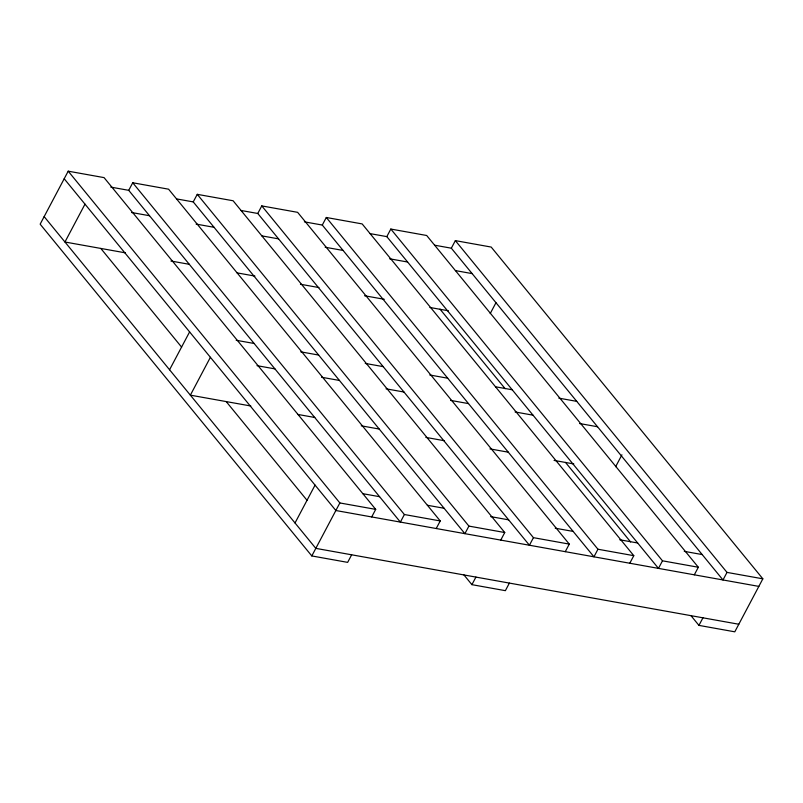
<?xml version="1.0" encoding="UTF-8"?>
<svg xmlns="http://www.w3.org/2000/svg" width="803" height="803" viewBox="0 0 803 803"><rect width="100%" height="100%" fill="white"/><g stroke="black" fill="none" stroke-linecap="round" stroke-linejoin="round"><path stroke-width="1.2" d="M371.699 516.951L375.704 509.373L104.059 177.614L68.205 171.18L40.15 224.178L311.805 555.937L347.649 562.371L351.664 554.803M84.998 204.153L64.953 242.004L125.409 252.845M132.736 182.763L404.381 514.522L400.376 522.091L128.721 190.331L132.736 182.763L168.58 189.187L440.235 520.946L436.22 528.525M197.257 194.336L468.912 526.095L464.897 533.664L193.242 201.904L197.257 194.336L233.101 200.76L504.756 532.53L500.751 540.098M169.563 369.761L189.608 331.91M261.778 205.909L533.433 537.669L529.428 545.237L257.773 213.478L261.778 205.909L297.622 212.333L569.277 544.103L565.272 551.671M210.396 357.305L190.361 395.156L250.817 405.997M326.299 217.483L597.954 549.242L593.949 556.81L322.294 225.051L326.299 217.483L362.153 223.917L633.798 555.676L629.793 563.244M390.83 229.056L662.475 560.815L658.47 568.394L386.815 236.624L390.83 229.056L426.674 235.49L698.329 567.249L694.314 574.818M295.022 522.974L315.057 485.122M455.351 240.629L727.006 572.398L722.991 579.967L451.336 248.197L455.351 240.629L491.195 247.063L762.85 578.822L734.795 631.82L698.941 625.386L691.002 615.69M311.805 555.937L339.86 502.949L68.205 171.18M490.231 313.551L495.953 302.741M509.383 583.088L505.378 590.667L471.913 584.664L475.928 577.086M615.64 466.704L621.934 454.809M698.941 625.386L702.956 617.818M110.804 187.109L128.721 190.331M176.519 198.903L193.242 201.904M241.041 210.476L257.773 213.478M304.367 221.839L322.294 225.051M370.093 233.623L386.815 236.624M434.614 245.196L451.336 248.197M131.592 212.514L149.519 215.726M196.123 224.087L214.04 227.299M261.838 235.871L278.561 238.872M325.165 247.234L343.092 250.446M389.686 258.807L407.613 262.019M455.411 270.601L472.134 273.602M170.929 261.015L189.388 264.328M237.015 272.869L254.942 276.081M300.442 284.242L318.942 287.564M364.552 295.745L384.286 299.288M429.906 307.469L448.395 310.781M236.202 340.271L254.129 343.483M300.734 351.844L318.65 355.056M365.255 363.418L383.172 366.63M429.776 374.991L447.703 378.203M495.491 386.785L512.224 389.776M558.828 398.137L576.745 401.359M257 365.666L274.927 368.878M321.521 377.239L339.448 380.451M386.052 388.813L403.969 392.025M450.573 400.386L468.49 403.598M515.094 411.959L533.021 415.181M579.615 423.532L597.542 426.754M297.562 414.388L314.796 417.48M361.23 425.811L379.146 429.023M425.851 437.394L444.34 440.717M489.96 448.897L508.46 452.219M554.07 460.4L573.804 463.943M362.856 493.694L379.578 496.696M427.377 505.268L444.109 508.269M490.703 516.63L508.63 519.842M555.234 528.203L573.151 531.415M619.755 539.777L637.672 542.999M684.276 551.35L702.203 554.572M339.86 502.949L375.704 509.373M404.381 514.522L440.235 520.946M468.912 526.095L504.756 532.53M533.433 537.669L569.277 544.103M597.954 549.242L633.798 555.676M662.475 560.815L698.329 567.249M727.006 572.398L762.85 578.822M758.845 586.391L335.855 510.517L64.2 178.758M738.8 624.242L315.81 548.369L44.155 216.609M440.004 309.145L505.137 388.692M565.503 462.418L630.636 541.965M463.973 574.958L471.913 584.664M100.797 248.428L181.639 347.157M226.205 401.59L307.077 500.349"/></g></svg>
